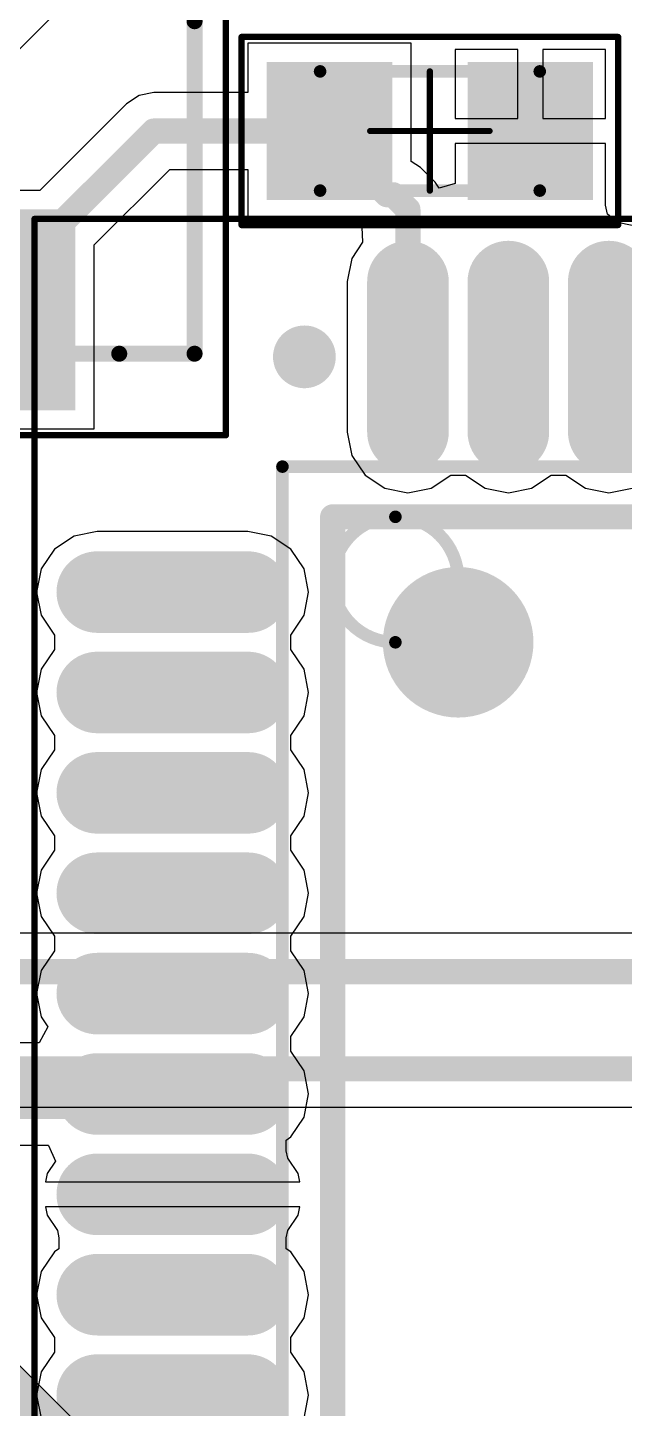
# Model space of a CAD drawing. Header units: inches. Extents: x -5 to 179, y -47 to 8.
# Drawn here: x 80.2 to 84.95, y -26.48 to -15.48 of the extents above; entities that cross this region are included whole.
import ezdxf

# ---------------------------------------------------------------- set-up
doc = ezdxf.new("R2010")
doc.units = ezdxf.units.IN
for name, color, linetype in [('Bottom 3D Body', 56, 'Continuous'), ('Bottom Courtyard', 56, 'Continuous'), ('Bottom Layer', 5, 'Continuous'), ('Bottom Overlay', 54, 'Continuous'), ('Bottom Paste', 16, 'Continuous'), ('Bottom Solder', 6, 'Continuous'), ('Mechanical 1', 6, 'Continuous'), ('Top Layer', 1, 'Continuous'), ('Top Solder', 216, 'Continuous')]:
    doc.layers.add(name, color=color, linetype=linetype)

# ---------------------------------------------------------------- blocks, each defined once
blk = doc.blocks.new('CAPC0603_1608_55_N_B_978')
at = {"layer": 'Bottom Layer'}
for points in [[(-0.35, 0.5), (-0.35, -0.5), (-1.25, -0.5), (-1.25, 0.5)], [(1.25, 0.5), (1.25, -0.5), (0.35, -0.5), (0.35, 0.5)]]:
    blk.add_hatch(color=5, dxfattribs=at).paths.add_polyline_path(points)
at = {"layer": 'Bottom Paste'}
for points in [[(-0.35, 0.5), (-0.35, -0.5), (-1.25, -0.5), (-1.25, 0.5)], [(1.25, 0.5), (1.25, -0.5), (0.35, -0.5), (0.35, 0.5)]]:
    blk.add_hatch(color=16, dxfattribs=at).paths.add_polyline_path(points)
at = {"layer": 'Bottom Solder'}
for points in [[(-0.3, 0.55), (-0.3, -0.55), (-1.3, -0.55), (-1.3, 0.55)], [(1.3, 0.55), (1.3, -0.55), (0.3, -0.55), (0.3, 0.55)]]:
    blk.add_hatch(color=6, dxfattribs=at).paths.add_polyline_path(points)
at = {"layer": 'Bottom 3D Body'}
for points in [[(0.875, 0.475, 0.1, 0.1, 0), (-0.875, 0.475, 0.1, 0.1, 0)], [(-0.875, 0.475, 0.1, 0.1, 0), (-0.875, -0.475, 0.1, 0.1, 0)], [(0.875, 0.475, 0.1, 0.1, 0), (0.875, -0.475, 0.1, 0.1, 0)], [(0.875, -0.475, 0.1, 0.1, 0), (-0.875, -0.475, 0.1, 0.1, 0)]]:
    blk.add_lwpolyline(points, format="xyseb", dxfattribs=at)
for points in [[(-0.9, 0.475, 0.05, 0.05, 1), (-0.85, 0.475, 0.05, 0.05, 1)], [(-0.9, 0.475, 0.05, 0.05, 1), (-0.85, 0.475, 0.05, 0.05, 1)], [(0.85, 0.475, 0.05, 0.05, 1), (0.9, 0.475, 0.05, 0.05, 1)], [(0.85, 0.475, 0.05, 0.05, 1), (0.9, 0.475, 0.05, 0.05, 1)], [(-0.9, -0.475, 0.05, 0.05, 1), (-0.85, -0.475, 0.05, 0.05, 1)], [(-0.9, -0.475, 0.05, 0.05, 1), (-0.85, -0.475, 0.05, 0.05, 1)], [(0.85, -0.475, 0.05, 0.05, 1), (0.9, -0.475, 0.05, 0.05, 1)], [(0.85, -0.475, 0.05, 0.05, 1), (0.9, -0.475, 0.05, 0.05, 1)]]:
    blk.add_lwpolyline(points, format="xyseb", close=True, dxfattribs=at)
at = {"layer": 'Bottom Courtyard'}
for points in [[(1.5, 0.75, 0.05, 0.05, 0), (-1.5, 0.75, 0.05, 0.05, 0)], [(-1.5, 0.75, 0.05, 0.05, 0), (-1.5, -0.75, 0.05, 0.05, 0)], [(1.5, 0.75, 0.05, 0.05, 0), (1.5, -0.75, 0.05, 0.05, 0)], [(0, 0.475, 0.05, 0.05, 0), (0, -0.475, 0.05, 0.05, 0)], [(0.475, 0, 0.05, 0.05, 0), (-0.475, 0, 0.05, 0.05, 0)], [(1.5, -0.75, 0.05, 0.05, 0), (-1.5, -0.75, 0.05, 0.05, 0)]]:
    blk.add_lwpolyline(points, format="xyseb", dxfattribs=at)
for points in [[(-1.512, 0.75, 0.025, 0.025, 1), (-1.488, 0.75, 0.025, 0.025, 1)], [(-1.512, 0.75, 0.025, 0.025, 1), (-1.488, 0.75, 0.025, 0.025, 1)], [(1.488, 0.75, 0.025, 0.025, 1), (1.513, 0.75, 0.025, 0.025, 1)], [(1.488, 0.75, 0.025, 0.025, 1), (1.513, 0.75, 0.025, 0.025, 1)], [(-0.012, 0.475, 0.025, 0.025, 1), (0.013, 0.475, 0.025, 0.025, 1)], [(-0.487, 0, 0.025, 0.025, 1), (-0.462, 0, 0.025, 0.025, 1)], [(0.463, 0, 0.025, 0.025, 1), (0.488, 0, 0.025, 0.025, 1)], [(-0.012, -0.475, 0.025, 0.025, 1), (0.013, -0.475, 0.025, 0.025, 1)], [(-1.512, -0.75, 0.025, 0.025, 1), (-1.488, -0.75, 0.025, 0.025, 1)], [(-1.512, -0.75, 0.025, 0.025, 1), (-1.488, -0.75, 0.025, 0.025, 1)], [(1.488, -0.75, 0.025, 0.025, 1), (1.513, -0.75, 0.025, 0.025, 1)], [(1.488, -0.75, 0.025, 0.025, 1), (1.513, -0.75, 0.025, 0.025, 1)]]:
    blk.add_lwpolyline(points, format="xyseb", close=True, dxfattribs=at)
blk = doc.blocks.new('TQFP80P1200X1200X120_44N_B_993')
at = {"layer": 'Bottom Layer'}
h = blk.add_hatch(color=5, dxfattribs=at)
edge = h.paths.add_edge_path()
edge.add_arc((-6.475, -2.4), 0.275, 90, 270)
edge.add_line((-6.475, -2.675), (-5.275, -2.675))
edge.add_arc((-5.275, -2.4), 0.275, 270, 450)
edge.add_line((-5.275, -2.125), (-6.475, -2.125))
h = blk.add_hatch(color=5, dxfattribs=at)
edge = h.paths.add_edge_path()
edge.add_arc((-6.475, -3.2), 0.275, 90, 270)
edge.add_line((-6.475, -3.475), (-5.275, -3.475))
edge.add_arc((-5.275, -3.2), 0.275, 270, 450)
edge.add_line((-5.275, -2.925), (-6.475, -2.925))
h = blk.add_hatch(color=5, dxfattribs=at)
edge = h.paths.add_edge_path()
edge.add_arc((-6.475, -4), 0.275, 90, 270)
edge.add_line((-6.475, -4.275), (-5.275, -4.275))
edge.add_arc((-5.275, -4), 0.275, 270, 450)
edge.add_line((-5.275, -3.725), (-6.475, -3.725))
h = blk.add_hatch(color=5, dxfattribs=at)
edge = h.paths.add_edge_path()
edge.add_arc((-4, -6.475), 0.275, 180, 360)
edge.add_line((-3.725, -6.475), (-3.725, -5.275))
edge.add_arc((-4, -5.275), 0.275, 0, 180)
edge.add_line((-4.275, -5.275), (-4.275, -6.475))
h = blk.add_hatch(color=5, dxfattribs=at)
edge = h.paths.add_edge_path()
edge.add_arc((-3.2, -6.475), 0.275, 180, 360)
edge.add_line((-2.925, -6.475), (-2.925, -5.275))
edge.add_arc((-3.2, -5.275), 0.275, 0, 180)
edge.add_line((-3.475, -5.275), (-3.475, -6.475))
h = blk.add_hatch(color=5, dxfattribs=at)
edge = h.paths.add_edge_path()
edge.add_arc((-2.4, -6.475), 0.275, 180, 360)
edge.add_line((-2.125, -6.475), (-2.125, -5.275))
edge.add_arc((-2.4, -5.275), 0.275, 0, 180)
edge.add_line((-2.675, -5.275), (-2.675, -6.475))
h = blk.add_hatch(color=5, dxfattribs=at)
edge = h.paths.add_edge_path()
edge.add_arc((-1.6, -6.475), 0.275, 180, 360)
edge.add_line((-1.325, -6.475), (-1.325, -5.275))
edge.add_arc((-1.6, -5.275), 0.275, 0, 180)
edge.add_line((-1.875, -5.275), (-1.875, -6.475))
h = blk.add_hatch(color=5, dxfattribs=at)
edge = h.paths.add_edge_path()
edge.add_arc((-0.8, -6.475), 0.275, 180, 360)
edge.add_line((-0.525, -6.475), (-0.525, -5.275))
edge.add_arc((-0.8, -5.275), 0.275, 0, 180)
edge.add_line((-1.075, -5.275), (-1.075, -6.475))
h = blk.add_hatch(color=5, dxfattribs=at)
edge = h.paths.add_edge_path()
edge.add_arc((0, -6.475), 0.275, 180, 360)
edge.add_line((0.275, -6.475), (0.275, -5.275))
edge.add_arc((0, -5.275), 0.275, 0, 180)
edge.add_line((-0.275, -5.275), (-0.275, -6.475))
h = blk.add_hatch(color=5, dxfattribs=at)
edge = h.paths.add_edge_path()
edge.add_arc((0.8, -6.475), 0.275, 180, 360)
edge.add_line((1.075, -6.475), (1.075, -5.275))
edge.add_arc((0.8, -5.275), 0.275, 0, 180)
edge.add_line((0.525, -5.275), (0.525, -6.475))
h = blk.add_hatch(color=5, dxfattribs=at)
edge = h.paths.add_edge_path()
edge.add_arc((1.6, -6.475), 0.275, 180, 360)
edge.add_line((1.875, -6.475), (1.875, -5.275))
edge.add_arc((1.6, -5.275), 0.275, 0, 180)
edge.add_line((1.325, -5.275), (1.325, -6.475))
h = blk.add_hatch(color=5, dxfattribs=at)
edge = h.paths.add_edge_path()
edge.add_arc((2.4, -6.475), 0.275, 180, 360)
edge.add_line((2.675, -6.475), (2.675, -5.275))
edge.add_arc((2.4, -5.275), 0.275, 0, 180)
edge.add_line((2.125, -5.275), (2.125, -6.475))
at = {"layer": 'Bottom Paste'}
h = blk.add_hatch(color=16, dxfattribs=at)
edge = h.paths.add_edge_path()
edge.add_arc((-6.475, -2.4), 0.275, 90, 270)
edge.add_line((-6.475, -2.675), (-5.275, -2.675))
edge.add_arc((-5.275, -2.4), 0.275, 270, 450)
edge.add_line((-5.275, -2.125), (-6.475, -2.125))
h = blk.add_hatch(color=16, dxfattribs=at)
edge = h.paths.add_edge_path()
edge.add_arc((-6.475, -3.2), 0.275, 90, 270)
edge.add_line((-6.475, -3.475), (-5.275, -3.475))
edge.add_arc((-5.275, -3.2), 0.275, 270, 450)
edge.add_line((-5.275, -2.925), (-6.475, -2.925))
h = blk.add_hatch(color=16, dxfattribs=at)
edge = h.paths.add_edge_path()
edge.add_arc((-6.475, -4), 0.275, 90, 270)
edge.add_line((-6.475, -4.275), (-5.275, -4.275))
edge.add_arc((-5.275, -4), 0.275, 270, 450)
edge.add_line((-5.275, -3.725), (-6.475, -3.725))
h = blk.add_hatch(color=16, dxfattribs=at)
edge = h.paths.add_edge_path()
edge.add_arc((-4, -6.475), 0.275, 180, 360)
edge.add_line((-3.725, -6.475), (-3.725, -5.275))
edge.add_arc((-4, -5.275), 0.275, 0, 180)
edge.add_line((-4.275, -5.275), (-4.275, -6.475))
h = blk.add_hatch(color=16, dxfattribs=at)
edge = h.paths.add_edge_path()
edge.add_arc((-3.2, -6.475), 0.275, 180, 360)
edge.add_line((-2.925, -6.475), (-2.925, -5.275))
edge.add_arc((-3.2, -5.275), 0.275, 0, 180)
edge.add_line((-3.475, -5.275), (-3.475, -6.475))
h = blk.add_hatch(color=16, dxfattribs=at)
edge = h.paths.add_edge_path()
edge.add_arc((-2.4, -6.475), 0.275, 180, 360)
edge.add_line((-2.125, -6.475), (-2.125, -5.275))
edge.add_arc((-2.4, -5.275), 0.275, 0, 180)
edge.add_line((-2.675, -5.275), (-2.675, -6.475))
h = blk.add_hatch(color=16, dxfattribs=at)
edge = h.paths.add_edge_path()
edge.add_arc((-1.6, -6.475), 0.275, 180, 360)
edge.add_line((-1.325, -6.475), (-1.325, -5.275))
edge.add_arc((-1.6, -5.275), 0.275, 0, 180)
edge.add_line((-1.875, -5.275), (-1.875, -6.475))
h = blk.add_hatch(color=16, dxfattribs=at)
edge = h.paths.add_edge_path()
edge.add_arc((-0.8, -6.475), 0.275, 180, 360)
edge.add_line((-0.525, -6.475), (-0.525, -5.275))
edge.add_arc((-0.8, -5.275), 0.275, 0, 180)
edge.add_line((-1.075, -5.275), (-1.075, -6.475))
h = blk.add_hatch(color=16, dxfattribs=at)
edge = h.paths.add_edge_path()
edge.add_arc((0, -6.475), 0.275, 180, 360)
edge.add_line((0.275, -6.475), (0.275, -5.275))
edge.add_arc((0, -5.275), 0.275, 0, 180)
edge.add_line((-0.275, -5.275), (-0.275, -6.475))
h = blk.add_hatch(color=16, dxfattribs=at)
edge = h.paths.add_edge_path()
edge.add_arc((0.8, -6.475), 0.275, 180, 360)
edge.add_line((1.075, -6.475), (1.075, -5.275))
edge.add_arc((0.8, -5.275), 0.275, 0, 180)
edge.add_line((0.525, -5.275), (0.525, -6.475))
h = blk.add_hatch(color=16, dxfattribs=at)
edge = h.paths.add_edge_path()
edge.add_arc((1.6, -6.475), 0.275, 180, 360)
edge.add_line((1.875, -6.475), (1.875, -5.275))
edge.add_arc((1.6, -5.275), 0.275, 0, 180)
edge.add_line((1.325, -5.275), (1.325, -6.475))
h = blk.add_hatch(color=16, dxfattribs=at)
edge = h.paths.add_edge_path()
edge.add_arc((2.4, -6.475), 0.275, 180, 360)
edge.add_line((2.675, -6.475), (2.675, -5.275))
edge.add_arc((2.4, -5.275), 0.275, 0, 180)
edge.add_line((2.125, -5.275), (2.125, -6.475))
at = {"layer": 'Bottom Solder'}
h = blk.add_hatch(color=6, dxfattribs=at)
edge = h.paths.add_edge_path()
edge.add_arc((-6.475, -2.4), 0.325, 90, 270)
edge.add_line((-6.475, -2.725), (-5.275, -2.725))
edge.add_arc((-5.275, -2.4), 0.325, 270, 450)
edge.add_line((-5.275, -2.075), (-6.475, -2.075))
h = blk.add_hatch(color=6, dxfattribs=at)
edge = h.paths.add_edge_path()
edge.add_arc((-6.475, -3.2), 0.325, 90, 270)
edge.add_line((-6.475, -3.525), (-5.275, -3.525))
edge.add_arc((-5.275, -3.2), 0.325, 270, 450)
edge.add_line((-5.275, -2.875), (-6.475, -2.875))
h = blk.add_hatch(color=6, dxfattribs=at)
edge = h.paths.add_edge_path()
edge.add_arc((-6.475, -4), 0.325, 90, 270)
edge.add_line((-6.475, -4.325), (-5.275, -4.325))
edge.add_arc((-5.275, -4), 0.325, 270, 450)
edge.add_line((-5.275, -3.675), (-6.475, -3.675))
h = blk.add_hatch(color=6, dxfattribs=at)
edge = h.paths.add_edge_path()
edge.add_arc((-4, -6.475), 0.325, 180, 360)
edge.add_line((-3.675, -6.475), (-3.675, -5.275))
edge.add_arc((-4, -5.275), 0.325, 0, 180)
edge.add_line((-4.325, -5.275), (-4.325, -6.475))
h = blk.add_hatch(color=6, dxfattribs=at)
edge = h.paths.add_edge_path()
edge.add_arc((-3.2, -6.475), 0.325, 180, 360)
edge.add_line((-2.875, -6.475), (-2.875, -5.275))
edge.add_arc((-3.2, -5.275), 0.325, 0, 180)
edge.add_line((-3.525, -5.275), (-3.525, -6.475))
h = blk.add_hatch(color=6, dxfattribs=at)
edge = h.paths.add_edge_path()
edge.add_arc((-2.4, -6.475), 0.325, 180, 360)
edge.add_line((-2.075, -6.475), (-2.075, -5.275))
edge.add_arc((-2.4, -5.275), 0.325, 0, 180)
edge.add_line((-2.725, -5.275), (-2.725, -6.475))
h = blk.add_hatch(color=6, dxfattribs=at)
edge = h.paths.add_edge_path()
edge.add_arc((-1.6, -6.475), 0.325, 180, 360)
edge.add_line((-1.275, -6.475), (-1.275, -5.275))
edge.add_arc((-1.6, -5.275), 0.325, 0, 180)
edge.add_line((-1.925, -5.275), (-1.925, -6.475))
h = blk.add_hatch(color=6, dxfattribs=at)
edge = h.paths.add_edge_path()
edge.add_arc((-0.8, -6.475), 0.325, 180, 360)
edge.add_line((-0.475, -6.475), (-0.475, -5.275))
edge.add_arc((-0.8, -5.275), 0.325, 0, 180)
edge.add_line((-1.125, -5.275), (-1.125, -6.475))
h = blk.add_hatch(color=6, dxfattribs=at)
edge = h.paths.add_edge_path()
edge.add_arc((0, -6.475), 0.325, 180, 360)
edge.add_line((0.325, -6.475), (0.325, -5.275))
edge.add_arc((0, -5.275), 0.325, 0, 180)
edge.add_line((-0.325, -5.275), (-0.325, -6.475))
h = blk.add_hatch(color=6, dxfattribs=at)
edge = h.paths.add_edge_path()
edge.add_arc((0.8, -6.475), 0.325, 180, 360)
edge.add_line((1.125, -6.475), (1.125, -5.275))
edge.add_arc((0.8, -5.275), 0.325, 0, 180)
edge.add_line((0.475, -5.275), (0.475, -6.475))
h = blk.add_hatch(color=6, dxfattribs=at)
edge = h.paths.add_edge_path()
edge.add_arc((1.6, -6.475), 0.325, 180, 360)
edge.add_line((1.925, -6.475), (1.925, -5.275))
edge.add_arc((1.6, -5.275), 0.325, 0, 180)
edge.add_line((1.275, -5.275), (1.275, -6.475))
h = blk.add_hatch(color=6, dxfattribs=at)
edge = h.paths.add_edge_path()
edge.add_arc((2.4, -6.475), 0.325, 180, 360)
edge.add_line((2.725, -6.475), (2.725, -5.275))
edge.add_arc((2.4, -5.275), 0.325, 0, 180)
edge.add_line((2.075, -5.275), (2.075, -6.475))
at = {"layer": 'Bottom 3D Body'}
for points in [[(-5, -5, 0.1, 0.1, 0), (-5, 5, 0.1, 0.1, 0)], [(5, -5, 0.1, 0.1, 0), (-5, -5, 0.1, 0.1, 0)]]:
    blk.add_lwpolyline(points, format="xyseb", dxfattribs=at)
for points in [[(-3.6, -4.1, 0.1, 0.1, 1), (-4.6, -4.1, 0.1, 0.1, 1)], [(-4.625, -4.1, 0.05, 0.05, 1), (-4.575, -4.1, 0.05, 0.05, 1)], [(-3.625, -4.1, 0.05, 0.05, 1), (-3.575, -4.1, 0.05, 0.05, 1)], [(-5.025, -5, 0.05, 0.05, 1), (-4.975, -5, 0.05, 0.05, 1)], [(-5.025, -5, 0.05, 0.05, 1), (-4.975, -5, 0.05, 0.05, 1)]]:
    blk.add_lwpolyline(points, format="xyseb", close=True, dxfattribs=at)
at = {"layer": 'Bottom Courtyard'}
for points in [[(-6.975, -6.975, 0.05, 0.05, 0), (-6.975, 6.975, 0.05, 0.05, 0)], [(6.975, -6.975, 0.05, 0.05, 0), (-6.975, -6.975, 0.05, 0.05, 0)]]:
    blk.add_lwpolyline(points, format="xyseb", dxfattribs=at)
blk.add_lwpolyline([(-6.987, -6.975, 0.025, 0.025, 1), (-6.962, -6.975, 0.025, 0.025, 1)], format="xyseb", close=True, dxfattribs=at)
blk.add_lwpolyline([(-6.987, -6.975, 0.025, 0.025, 1), (-6.962, -6.975, 0.025, 0.025, 1)], format="xyseb", close=True, dxfattribs=at)
at = {"layer": 'Bottom Overlay'}
for points in [[(-4.6, -4.6, 0.2, 0.2, 0), (-4.6, 4.6, 0.2, 0.2, 0)], [(4.6, -4.6, 0.2, 0.2, 0), (-4.6, -4.6, 0.2, 0.2, 0)]]:
    blk.add_lwpolyline(points, format="xyseb", dxfattribs=at)
for points in [[(-3.3, -3.6, 0.6, 0.6, 1), (-3.9, -3.6, 0.6, 0.6, 1)], [(-4.05, -3.6, 0.3, 0.3, 1), (-3.75, -3.6, 0.3, 0.3, 1)], [(-3.45, -3.6, 0.3, 0.3, 1), (-3.15, -3.6, 0.3, 0.3, 1)], [(-4.65, -4.6, 0.1, 0.1, 1), (-4.55, -4.6, 0.1, 0.1, 1)], [(-4.65, -4.6, 0.1, 0.1, 1), (-4.55, -4.6, 0.1, 0.1, 1)], [(-5.75, -4.825, 0.25, 0.25, 1), (-6, -4.825, 0.25, 0.25, 1)], [(-6.062, -4.825, 0.125, 0.125, 1), (-5.938, -4.825, 0.125, 0.125, 1)], [(-5.812, -4.825, 0.125, 0.125, 1), (-5.687, -4.825, 0.125, 0.125, 1)]]:
    blk.add_lwpolyline(points, format="xyseb", close=True, dxfattribs=at)
blk = doc.blocks.new('TRIM_TC33X_2_103E_B_1006')
at = {"layer": 'Bottom Layer'}
for points in [[(-2.4, 1.6), (-1.2, 1.6), (-1.2, 0.4), (-2.4, 0.4)], [(0.7, -0.8), (0.7, 0.8), (2.2, 0.8), (2.2, -0.8)], [(-2.4, -0.4), (-1.2, -0.4), (-1.2, -1.6), (-2.4, -1.6)]]:
    blk.add_hatch(color=5, dxfattribs=at).paths.add_polyline_path(points)
at = {"layer": 'Bottom Paste'}
for points in [[(-2.4, 1.6), (-1.2, 1.6), (-1.2, 0.4), (-2.4, 0.4)], [(0.7, -0.8), (0.7, 0.8), (2.2, 0.8), (2.2, -0.8)], [(-2.4, -0.4), (-1.2, -0.4), (-1.2, -1.6), (-2.4, -1.6)]]:
    blk.add_hatch(color=16, dxfattribs=at).paths.add_polyline_path(points)
at = {"layer": 'Bottom Solder'}
for points in [[(-2.45, 1.65), (-1.15, 1.65), (-1.15, 0.35), (-2.45, 0.35)], [(0.65, -0.85), (0.65, 0.85), (2.25, 0.85), (2.25, -0.85)], [(-2.45, -0.35), (-1.15, -0.35), (-1.15, -1.65), (-2.45, -1.65)]]:
    blk.add_hatch(color=6, dxfattribs=at).paths.add_polyline_path(points)
at = {"layer": 'Bottom 3D Body'}
for points in [[(1.8, 1.8, 0.127, 0.127, 0), (-2, 1.8, 0.127, 0.127, 0)], [(-2, -1.8, 0.127, 0.127, 0), (-2, 1.8, 0.127, 0.127, 0)], [(1.8, -1.8, 0.127, 0.127, 0), (1.8, 1.8, 0.127, 0.127, 0)], [(1.8, -1.8, 0.127, 0.127, 0), (-2, -1.8, 0.127, 0.127, 0)]]:
    blk.add_lwpolyline(points, format="xyseb", dxfattribs=at)
for points in [[(-2.032, 1.8, 0.0635, 0.0635, 1), (-1.968, 1.8, 0.0635, 0.0635, 1)], [(-2.032, 1.8, 0.0635, 0.0635, 1), (-1.968, 1.8, 0.0635, 0.0635, 1)], [(1.768, 1.8, 0.0635, 0.0635, 1), (1.832, 1.8, 0.0635, 0.0635, 1)], [(1.768, 1.8, 0.0635, 0.0635, 1), (1.832, 1.8, 0.0635, 0.0635, 1)], [(-2.826, -1.558, 0.24, 0.24, 1), (-3.066, -1.558, 0.24, 0.24, 1)], [(-3.126, -1.558, 0.12, 0.12, 1), (-3.006, -1.558, 0.12, 0.12, 1)], [(-2.886, -1.558, 0.12, 0.12, 1), (-2.766, -1.558, 0.12, 0.12, 1)], [(-2.032, -1.8, 0.0635, 0.0635, 1), (-1.968, -1.8, 0.0635, 0.0635, 1)], [(-2.032, -1.8, 0.0635, 0.0635, 1), (-1.968, -1.8, 0.0635, 0.0635, 1)], [(1.768, -1.8, 0.0635, 0.0635, 1), (1.832, -1.8, 0.0635, 0.0635, 1)], [(1.768, -1.8, 0.0635, 0.0635, 1), (1.832, -1.8, 0.0635, 0.0635, 1)]]:
    blk.add_lwpolyline(points, format="xyseb", close=True, dxfattribs=at)
at = {"layer": 'Bottom Courtyard'}
for points in [[(2.45, 2.05, 0.05, 0.05, 0), (-2.65, 2.05, 0.05, 0.05, 0)], [(-2.65, -2.05, 0.05, 0.05, 0), (-2.65, 2.05, 0.05, 0.05, 0)], [(2.45, -2.05, 0.05, 0.05, 0), (2.45, 2.05, 0.05, 0.05, 0)], [(2.45, -2.05, 0.05, 0.05, 0), (-2.65, -2.05, 0.05, 0.05, 0)]]:
    blk.add_lwpolyline(points, format="xyseb", dxfattribs=at)
for points in [[(-2.662, 2.05, 0.025, 0.025, 1), (-2.638, 2.05, 0.025, 0.025, 1)], [(-2.662, 2.05, 0.025, 0.025, 1), (-2.638, 2.05, 0.025, 0.025, 1)], [(2.438, 2.05, 0.025, 0.025, 1), (2.462, 2.05, 0.025, 0.025, 1)], [(2.438, 2.05, 0.025, 0.025, 1), (2.462, 2.05, 0.025, 0.025, 1)], [(-2.662, -2.05, 0.025, 0.025, 1), (-2.638, -2.05, 0.025, 0.025, 1)], [(-2.662, -2.05, 0.025, 0.025, 1), (-2.638, -2.05, 0.025, 0.025, 1)], [(2.438, -2.05, 0.025, 0.025, 1), (2.462, -2.05, 0.025, 0.025, 1)], [(2.438, -2.05, 0.025, 0.025, 1), (2.462, -2.05, 0.025, 0.025, 1)]]:
    blk.add_lwpolyline(points, format="xyseb", close=True, dxfattribs=at)
at = {"layer": 'Bottom Overlay'}
for points in [[(1.8, 1.8, 0.127, 0.127, 0), (-0.85, 1.8, 0.127, 0.127, 0)], [(1.8, 1.2, 0.127, 0.127, 0), (1.8, 1.8, 0.127, 0.127, 0)], [(1.8, -1.8, 0.127, 0.127, 0), (1.8, -1.2, 0.127, 0.127, 0)], [(1.8, -1.8, 0.127, 0.127, 0), (-0.85, -1.8, 0.127, 0.127, 0)]]:
    blk.add_lwpolyline(points, format="xyseb", dxfattribs=at)
for points in [[(-0.882, 1.8, 0.0635, 0.0635, 1), (-0.818, 1.8, 0.0635, 0.0635, 1)], [(1.768, 1.8, 0.0635, 0.0635, 1), (1.832, 1.8, 0.0635, 0.0635, 1)], [(1.768, 1.8, 0.0635, 0.0635, 1), (1.832, 1.8, 0.0635, 0.0635, 1)], [(1.768, 1.2, 0.0635, 0.0635, 1), (1.832, 1.2, 0.0635, 0.0635, 1)], [(1.768, -1.2, 0.0635, 0.0635, 1), (1.832, -1.2, 0.0635, 0.0635, 1)], [(-2.826, -1.558, 0.24, 0.24, 1), (-3.066, -1.558, 0.24, 0.24, 1)], [(-3.126, -1.558, 0.12, 0.12, 1), (-3.006, -1.558, 0.12, 0.12, 1)], [(-2.886, -1.558, 0.12, 0.12, 1), (-2.766, -1.558, 0.12, 0.12, 1)], [(-0.882, -1.8, 0.0635, 0.0635, 1), (-0.818, -1.8, 0.0635, 0.0635, 1)], [(1.768, -1.8, 0.0635, 0.0635, 1), (1.832, -1.8, 0.0635, 0.0635, 1)], [(1.768, -1.8, 0.0635, 0.0635, 1), (1.832, -1.8, 0.0635, 0.0635, 1)]]:
    blk.add_lwpolyline(points, format="xyseb", close=True, dxfattribs=at)

msp = doc.modelspace()

# ---------------------------------------------------------------- linework, layer by layer
at = {"layer": 'Bottom Layer'}
for p, q in [((79.119, -16.658), (80.502, -15.275)), ((83.25, -15.6), (81.95, -15.6)), ((81.95, -15.6), (81.95, -15.994)), ((83.25, -16.542), (83.25, -15.6)), ((84.1, -15.65), (83.6, -15.65)), ((83.6, -15.65), (83.6, -16.2)), ((84.1, -16.2), (84.1, -15.65)), ((84.8, -15.65), (84.3, -15.65)), ((84.3, -15.65), (84.3, -16.2)), ((84.8, -16.2), (84.8, -15.65)), ((81.083, -16.017), (80.984, -16.084)), ((81.2, -15.994), (81.083, -16.017)), ((81.95, -15.994), (81.2, -15.994)), ((80.984, -16.084), (80.292, -16.775)), ((80.984, -16.084), (80.984, -16.084)), ((83.6, -16.2), (84.1, -16.2)), ((84.3, -16.2), (84.8, -16.2)), ((84.2, -16.4), (83.6, -16.4)), ((83.6, -16.4), (83.6, -16.718)), ((84.8, -16.4), (84.2, -16.4)), ((84.8, -16.891), (84.8, -16.4)), ((80.725, -17.208), (81.327, -16.606)), ((81.327, -16.606), (81.95, -16.606)), ((81.95, -16.606), (81.95, -17)), ((83.324, -16.592), (83.25, -16.542)), ((83.441, -16.709), (83.324, -16.592)), ((83.473, -16.756), (83.441, -16.709)), ((83.441, -16.709), (83.441, -16.709)), ((83.6, -16.718), (83.473, -16.756)), ((80.292, -16.775), (79.168, -16.775)), ((84.814, -16.962), (84.8, -16.891)), ((81.95, -17), (82.817, -17)), ((82.817, -17), (82.842, -17.024)), ((82.842, -17.024), (82.848, -17.028)), ((82.848, -17.028), (82.858, -17.067)), ((84.894, -17.029), (84.814, -16.962)), ((85.01, -17.053), (84.894, -17.029)), ((82.858, -17.067), (82.864, -17.185)), ((80.725, -18.675), (80.725, -17.208)), ((82.864, -17.185), (82.778, -17.315)), ((82.778, -17.315), (82.741, -17.5)), ((82.741, -17.5), (82.741, -18.7)), ((78.725, -18.675), (80.725, -18.675)), ((82.741, -18.7), (82.778, -18.885)), ((82.778, -18.885), (82.883, -19.042)), ((82.883, -19.042), (83.04, -19.147)), ((83.04, -19.147), (83.225, -19.184)), ((83.225, -19.184), (83.41, -19.147)), ((83.41, -19.147), (83.567, -19.042)), ((83.567, -19.042), (83.683, -19.042)), ((83.683, -19.042), (83.84, -19.147)), ((83.84, -19.147), (84.025, -19.184)), ((84.025, -19.184), (84.21, -19.147)), ((84.21, -19.147), (84.367, -19.042)), ((84.367, -19.042), (84.483, -19.042)), ((84.483, -19.042), (84.64, -19.147)), ((84.64, -19.147), (84.825, -19.184)), ((84.825, -19.184), (85.01, -19.147)), ((80.565, -19.528), (80.408, -19.633)), ((80.75, -19.491), (80.565, -19.528)), ((81.95, -19.491), (80.75, -19.491)), ((82.135, -19.528), (81.95, -19.491)), ((82.292, -19.633), (82.135, -19.528)), ((80.408, -19.633), (80.303, -19.79)), ((82.397, -19.79), (82.292, -19.633)), ((80.303, -19.79), (80.266, -19.975)), ((82.434, -19.975), (82.397, -19.79)), ((80.266, -19.975), (80.303, -20.16)), ((82.397, -20.16), (82.434, -19.975)), ((80.303, -20.16), (80.408, -20.317)), ((82.292, -20.317), (82.397, -20.16)), ((80.408, -20.317), (80.408, -20.433)), ((82.292, -20.433), (82.292, -20.317)), ((80.408, -20.433), (80.303, -20.59)), ((82.397, -20.59), (82.292, -20.433)), ((80.303, -20.59), (80.266, -20.775)), ((82.434, -20.775), (82.397, -20.59)), ((80.266, -20.775), (80.303, -20.96)), ((82.397, -20.96), (82.434, -20.775)), ((80.303, -20.96), (80.408, -21.117)), ((82.292, -21.117), (82.397, -20.96)), ((80.408, -21.117), (80.408, -21.233)), ((82.292, -21.233), (82.292, -21.117)), ((80.408, -21.233), (80.303, -21.39)), ((82.397, -21.39), (82.292, -21.233)), ((80.303, -21.39), (80.266, -21.575)), ((82.434, -21.575), (82.397, -21.39)), ((80.266, -21.575), (80.303, -21.76)), ((82.397, -21.76), (82.434, -21.575)), ((80.303, -21.76), (80.408, -21.917)), ((82.292, -21.917), (82.397, -21.76)), ((80.408, -21.917), (80.408, -22.033)), ((82.292, -22.033), (82.292, -21.917)), ((80.408, -22.033), (80.303, -22.19)), ((82.397, -22.19), (82.292, -22.033)), ((80.303, -22.19), (80.266, -22.375)), ((82.434, -22.375), (82.397, -22.19)), ((80.266, -22.375), (80.303, -22.56)), ((82.397, -22.56), (82.434, -22.375)), ((80.303, -22.56), (80.408, -22.717)), ((82.292, -22.717), (82.397, -22.56)), ((80.408, -22.717), (80.408, -22.833)), ((82.292, -22.833), (82.292, -22.717)), ((80.408, -22.833), (80.303, -22.99)), ((82.397, -22.99), (82.292, -22.833)), ((80.303, -22.99), (80.266, -23.175)), ((82.434, -23.175), (82.397, -22.99)), ((80.266, -23.175), (80.303, -23.36)), ((82.397, -23.36), (82.434, -23.175)), ((80.356, -23.44), (80.288, -23.567)), ((80.303, -23.36), (80.356, -23.44)), ((82.292, -23.517), (82.397, -23.36)), ((82.292, -23.633), (82.292, -23.517)), ((80.288, -23.567), (79.825, -23.567)), ((82.397, -23.79), (82.292, -23.633)), ((82.434, -23.975), (82.397, -23.79)), ((82.397, -24.16), (82.434, -23.975)), ((82.292, -24.317), (82.397, -24.16)), ((82.256, -24.342), (82.292, -24.317)), ((79.475, -24.383), (80.36, -24.383)), ((80.36, -24.383), (80.362, -24.385)), ((80.362, -24.385), (80.416, -24.51)), ((82.256, -24.429), (82.256, -24.342)), ((82.268, -24.486), (82.256, -24.429)), ((80.416, -24.51), (80.35, -24.609)), ((82.35, -24.609), (82.268, -24.486)), ((80.35, -24.609), (80.337, -24.675)), ((82.363, -24.675), (82.35, -24.609)), ((80.337, -24.675), (81.35, -24.675)), ((81.35, -24.675), (82.363, -24.675)), ((81.35, -24.875), (80.337, -24.875)), ((80.337, -24.875), (80.35, -24.941)), ((80.35, -24.941), (80.432, -25.064)), ((82.363, -24.875), (81.35, -24.875)), ((82.268, -25.064), (82.35, -24.941)), ((82.35, -24.941), (82.363, -24.875)), ((80.432, -25.064), (80.444, -25.121)), ((82.256, -25.121), (82.268, -25.064)), ((80.444, -25.121), (80.444, -25.208)), ((82.256, -25.208), (82.256, -25.121)), ((80.408, -25.233), (80.303, -25.39)), ((80.444, -25.208), (80.408, -25.233)), ((82.292, -25.233), (82.256, -25.208)), ((82.397, -25.39), (82.292, -25.233)), ((80.303, -25.39), (80.266, -25.575)), ((82.434, -25.575), (82.397, -25.39)), ((80.266, -25.575), (80.303, -25.76)), ((82.397, -25.76), (82.434, -25.575)), ((80.303, -25.76), (80.408, -25.917)), ((82.292, -25.917), (82.397, -25.76)), ((80.408, -25.917), (80.408, -26.033)), ((82.292, -26.033), (82.292, -25.917)), ((80.408, -26.033), (80.303, -26.19)), ((82.397, -26.19), (82.292, -26.033)), ((80.303, -26.19), (80.266, -26.375)), ((82.434, -26.375), (82.397, -26.19)), ((80.266, -26.375), (80.303, -26.56)), ((82.397, -26.56), (82.434, -26.375))]:
    msp.add_line(p, q, dxfattribs=at)
for points in [[(79.775, -17.725, 0.2, 0.2, 0), (81.2, -16.3, 0.2, 0.2, 0)], [(81.2, -16.3, 0.2, 0.2, 0), (82.6, -16.3, 0.2, 0.2, 0)], [(82.6, -16.35, 0.2, 0.2, 0), (82.6, -16.3, 0.2, 0.2, 0)], [(82.6, -16.35, 0.2, 0.2, 0), (83.058, -16.808, 0.2, 0.2, 0)], [(83.058, -16.808, 0.2, 0.2, 0), (83.108, -16.808, 0.2, 0.2, 0)], [(83.108, -16.808, 0.2, 0.2, 0), (83.225, -16.925, 0.2, 0.2, 0)], [(83.225, -17.787, 0.2, 0.2, 0), (83.225, -16.925, 0.2, 0.2, 0)], [(79.475, -23.975, 0.4, 0.4, 0), (81.35, -23.975, 0.4, 0.4, 0)]]:
    msp.add_lwpolyline(points, format="xyseb", dxfattribs=at)
for points in [[(81.15, -16.3, 0.1, 0.1, 1), (81.25, -16.3, 0.1, 0.1, 1)], [(81.15, -16.3, 0.1, 0.1, 1), (81.25, -16.3, 0.1, 0.1, 1)], [(82.55, -16.3, 0.1, 0.1, 1), (82.65, -16.3, 0.1, 0.1, 1)], [(82.55, -16.3, 0.1, 0.1, 1), (82.65, -16.3, 0.1, 0.1, 1)], [(82.55, -16.35, 0.1, 0.1, 1), (82.65, -16.35, 0.1, 0.1, 1)], [(82.55, -16.35, 0.1, 0.1, 1), (82.65, -16.35, 0.1, 0.1, 1)], [(83.008, -16.808, 0.1, 0.1, 1), (83.108, -16.808, 0.1, 0.1, 1)], [(83.008, -16.808, 0.1, 0.1, 1), (83.108, -16.808, 0.1, 0.1, 1)], [(83.058, -16.808, 0.1, 0.1, 1), (83.158, -16.808, 0.1, 0.1, 1)], [(83.058, -16.808, 0.1, 0.1, 1), (83.158, -16.808, 0.1, 0.1, 1)], [(83.175, -16.925, 0.1, 0.1, 1), (83.275, -16.925, 0.1, 0.1, 1)], [(83.175, -16.925, 0.1, 0.1, 1), (83.275, -16.925, 0.1, 0.1, 1)], [(83.175, -17.787, 0.1, 0.1, 1), (83.275, -17.787, 0.1, 0.1, 1)], [(81.25, -23.975, 0.2, 0.2, 1), (81.45, -23.975, 0.2, 0.2, 1)]]:
    msp.add_lwpolyline(points, format="xyseb", close=True, dxfattribs=at)
at = {"layer": 'Mechanical 1'}
msp.add_lwpolyline([(60.925, -7.5, 0.8, 0.8, 0), (87.655, -34.23, 0.8, 0.8, 0)], format="xyseb", dxfattribs=at)
at = {"layer": 'Top Layer'}
for p, q in [((85.873, -22.694), (76.924, -22.694)), ((76.95, -24.081), (86.673, -24.081))]:
    msp.add_line(p, q, dxfattribs=at)
for points in [[(76, -23, 0.2, 0.2, 0), (86, -23, 0.2, 0.2, 0)], [(76.5, -23.775, 0.2, 0.2, 0), (86.852, -23.775, 0.2, 0.2, 0)]]:
    msp.add_lwpolyline(points, format="xyseb", dxfattribs=at)
at = {"layer": 'Top Solder'}
msp.add_line((78.581, -24.59), (87.475, -33.483), dxfattribs=at)

# ---------------------------------------------------------------- block references
for name, p, rotation in [('TRIM_TC33X_2_103E_B_1006', (79.725, -16.275), 270), ('CAPC0603_1608_55_N_B_978', (83.4, -16.3), 180), ('TQFP80P1200X1200X120_44N_B_993', (87.225, -23.975), 270)]:
    msp.add_blockref(name, p, dxfattribs=dict(rotation=rotation))

doc.saveas('drawing.dxf')
